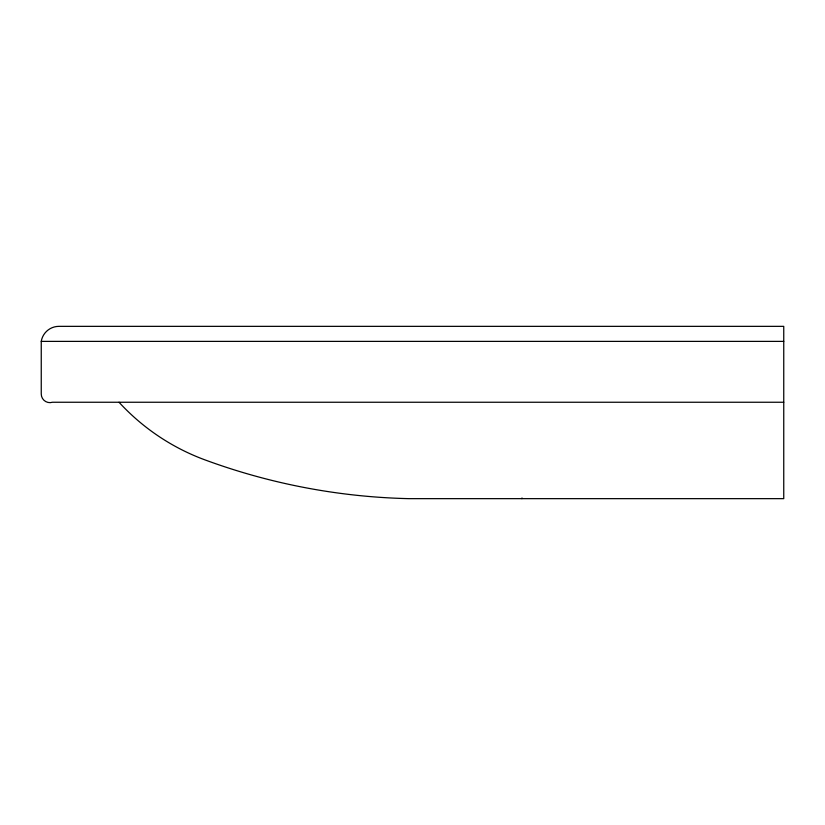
<?xml version="1.0" encoding="UTF-8"?>
<svg xmlns="http://www.w3.org/2000/svg" width="825" height="825" viewBox="0 0 825 825"><rect width="100%" height="100%" fill="white"/><g stroke="black" fill="none" stroke-linecap="round" stroke-linejoin="round"><path stroke-width="1.24" d="M783.75 402.249L52.47 402.249A8.642 8.642 0 0 1 41.25 393.999L41.25 341.385L783.75 341.385M41.25 341.385A17.933 17.933 0 0 1 58.946 326.349L783.75 326.349L783.75 498.651L408.911 498.651A631.702 631.702 0 0 1 205.167 459.958A220.193 220.193 0 0 1 119.017 402.249M521.885 498.651A5.61 5.61 0 0 1 522.019 497.949"/></g></svg>
